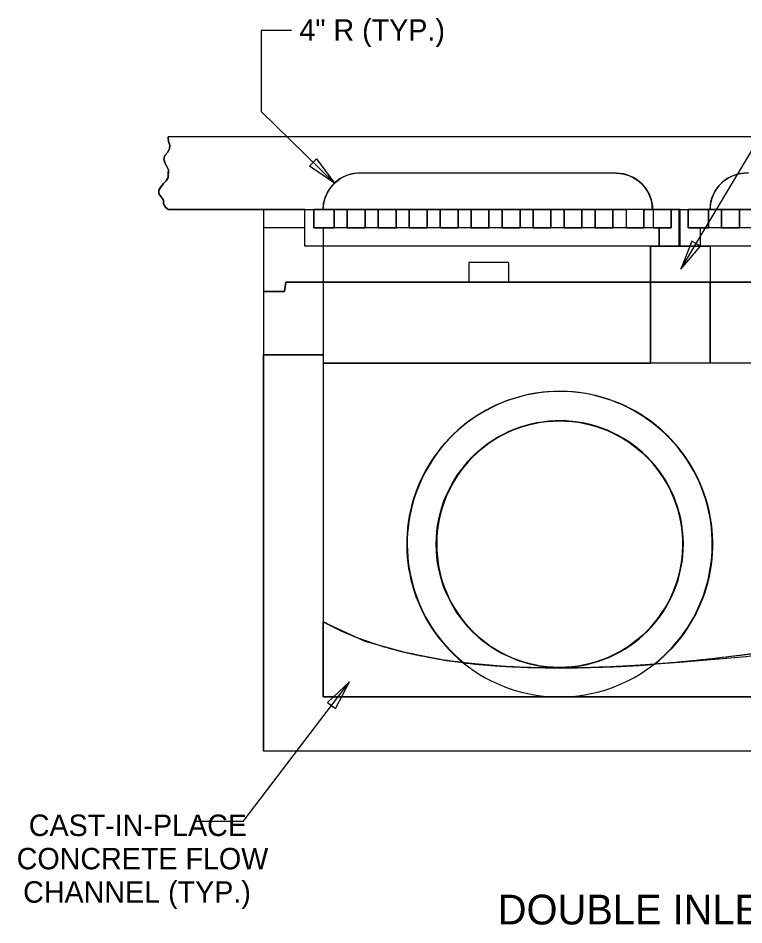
# Model space of a CAD drawing. Extents: x 1.2 to 16.5, y 0.6 to 10.3.
# Drawn here: x 1.153 to 4.201, y 2.015 to 5.823 of the extents above; entities that cross this region are included whole.
import ezdxf

# ---------------------------------------------------------------- set-up
doc = ezdxf.new("R2010")
doc.units = 0
for name, color, linetype in [('SD_P_Dimension Lines', 7, 'Continuous'), ('SD_P_Dimension Text', 7, 'Continuous'), ('SD_P_Hatching', 7, 'Continuous'), ('SD_P_Prop Hidden Lines', 7, 'Continuous'), ('SD_P_Prop Object Lines', 7, 'Continuous'), ('SD_P_Shading', 7, 'Continuous'), ('SD_P_Subtitles', 7, 'Continuous'), ('SD_X_Exist Hidden Lines', 7, 'Continuous')]:
    doc.layers.add(name, color=color, linetype=linetype)

msp = doc.modelspace()

# ---------------------------------------------------------------- linework, layer by layer
at = {"layer": 'SD_P_Dimension Lines'}
for p, q in [((3.9357, 4.7685), (4.5455, 5.7901)), ((2.3007, 5.7717), (2.1737, 5.7717)), ((2.1737, 5.7717), (2.1737, 5.4316)), ((2.1737, 5.4316), (2.4815, 5.1299)), ((2.3771, 5.2018), (2.4063, 5.2319)), ((2.4063, 5.2319), (2.4815, 5.1299)), ((2.4815, 5.1299), (2.3771, 5.2018)), ((3.9822, 4.8864), (3.9357, 4.7685)), ((4.0182, 4.8648), (3.9822, 4.8864)), ((3.9357, 4.7685), (4.0182, 4.8648)), ((2.0981, 2.4499), (2.5453, 3.0362)), ((2.5453, 3.0362), (2.4528, 2.9496)), ((2.4862, 2.9241), (2.5453, 3.0362)), ((2.4528, 2.9496), (2.4862, 2.9241)), ((2.0981, 2.4499), (1.8981, 2.4499))]:
    msp.add_line(p, q, dxfattribs=at)
at = {"layer": 'SD_P_Hatching'}
msp.add_lwpolyline([(2.434, 3.2878), (2.6085, 3.2071), (2.7714, 3.1615), (2.9511, 3.1256), (3.107, 3.1073), (3.1872, 3.1012), (3.2925, 3.0964), (3.4574, 3.0934), (3.6756, 3.0999), (3.9307, 3.1186), (4.2109, 3.142), (4.465, 3.1811), (4.706, 3.2267), (4.9991, 3.2853), (5.1815, 3.3244), (5.3379, 3.357), (5.434, 3.3787), (5.434, 2.9732), (2.434, 2.9732)], close=True, dxfattribs=at)
at = {"layer": 'SD_P_Prop Hidden Lines'}
msp.add_lwpolyline([(1.784, 5.0189), (1.7718, 5.0292), (1.7631, 5.0436), (1.7639, 5.0587), (1.7535, 5.0723), (1.7439, 5.085), (1.7439, 5.101), (1.7527, 5.1146), (1.7631, 5.1281), (1.775, 5.1401), (1.783, 5.1536), (1.7838, 5.1704), (1.7854, 5.1863), (1.7766, 5.2023), (1.7687, 5.2158), (1.7647, 5.231), (1.7687, 5.2462), (1.7806, 5.2589), (1.7886, 5.2741), (1.7902, 5.2892), (1.7854, 5.3052), (1.783, 5.3203), (1.784, 5.3241)], dxfattribs=at)
at = {"layer": 'SD_P_Prop Object Lines'}
for p, q in [((6.084, 5.3241), (1.784, 5.3241)), ((3.664, 5.1719), (2.5944, 5.1719)), ((2.357, 5.0189), (1.784, 5.0189)), ((2.184, 5.0189), (2.184, 2.7441)), ((2.357, 5.0189), (2.3955, 5.0189)), ((2.357, 4.8658), (2.357, 5.0189)), ((2.3955, 4.9428), (2.3955, 5.0189)), ((2.3955, 5.0189), (2.5348, 5.0189)), ((2.3955, 4.9428), (2.3955, 5.0189)), ((2.3955, 5.0189), (2.5348, 5.0189)), ((2.3955, 5.0189), (2.3955, 4.9428)), ((2.4798, 5.0189), (2.4798, 4.9428)), ((2.6099, 5.0189), (2.5348, 5.0189)), ((2.5348, 5.0189), (2.5348, 4.9428)), ((2.5348, 5.0189), (2.5348, 4.9428)), ((2.5348, 4.9428), (2.5348, 5.0189)), ((2.5348, 5.0189), (2.6099, 5.0189)), ((2.6099, 4.9428), (2.6099, 5.0189)), ((2.6099, 5.0189), (2.6649, 5.0189)), ((2.6099, 5.0189), (2.6099, 4.9428)), ((2.6649, 5.0189), (2.6649, 4.9428)), ((2.6649, 4.9428), (2.6649, 5.0189)), ((2.6649, 5.0189), (2.7401, 5.0189)), ((2.7951, 5.0189), (2.7401, 5.0189)), ((2.7401, 4.9428), (2.7401, 5.0189)), ((2.7401, 5.0189), (2.7951, 5.0189)), ((2.7401, 5.0189), (2.7401, 4.9428)), ((2.7401, 4.9428), (2.7401, 5.0189)), ((2.7401, 5.0189), (2.7951, 5.0189)), ((2.7951, 5.0189), (2.7951, 4.9428)), ((2.8702, 5.0189), (2.7951, 5.0189)), ((2.7951, 5.0189), (2.7951, 4.9428)), ((2.7951, 4.9428), (2.7951, 5.0189)), ((2.7951, 5.0189), (2.8702, 5.0189)), ((2.7951, 5.0189), (2.7951, 4.9428)), ((2.8702, 5.0189), (2.8702, 4.9428)), ((2.9252, 5.0189), (2.8702, 5.0189)), ((2.8702, 4.9428), (2.8702, 5.0189)), ((2.8702, 5.0189), (2.9252, 5.0189)), ((2.8702, 5.0189), (2.8702, 4.9428)), ((2.8702, 4.9428), (2.8702, 5.0189)), ((2.8702, 5.0189), (2.9252, 5.0189)), ((2.9252, 5.0189), (2.9252, 4.9428)), ((3.0004, 5.0189), (2.9252, 5.0189)), ((2.9252, 5.0189), (2.9252, 4.9428)), ((2.9252, 4.9428), (2.9252, 5.0189)), ((2.9252, 5.0189), (3.0004, 5.0189)), ((2.9252, 5.0189), (2.9252, 4.9428)), ((3.0004, 5.0189), (3.0004, 4.9428)), ((3.0554, 5.0189), (3.0004, 5.0189)), ((3.0004, 4.9428), (3.0004, 5.0189)), ((3.0004, 5.0189), (3.0554, 5.0189)), ((3.0004, 5.0189), (3.0004, 4.9428)), ((3.0004, 4.9428), (3.0004, 5.0189)), ((3.0004, 5.0189), (3.0554, 5.0189)), ((3.0554, 5.0189), (3.0554, 4.9428)), ((3.1305, 5.0189), (3.0554, 5.0189)), ((3.0554, 5.0189), (3.0554, 4.9428)), ((3.0554, 4.9428), (3.0554, 5.0189)), ((3.0554, 5.0189), (3.1305, 5.0189)), ((3.0554, 5.0189), (3.0554, 4.9428)), ((3.1305, 5.0189), (3.1305, 4.9428)), ((3.1855, 5.0189), (3.1305, 5.0189)), ((3.1305, 4.9428), (3.1305, 5.0189)), ((3.1305, 5.0189), (3.1855, 5.0189)), ((3.1305, 5.0189), (3.1305, 4.9428)), ((3.1305, 4.9428), (3.1305, 5.0189)), ((3.1305, 5.0189), (3.1855, 5.0189)), ((3.1855, 5.0189), (3.1855, 4.9428)), ((3.2607, 5.0189), (3.1855, 5.0189)), ((3.1855, 5.0189), (3.1855, 4.9428)), ((3.1855, 4.9428), (3.1855, 5.0189)), ((3.1855, 5.0189), (3.2607, 5.0189)), ((3.1855, 5.0189), (3.1855, 4.9428)), ((3.2607, 5.0189), (3.2607, 4.9428)), ((3.3156, 5.0189), (3.2607, 5.0189)), ((3.2607, 4.9428), (3.2607, 5.0189)), ((3.2607, 5.0189), (3.3156, 5.0189)), ((3.2607, 5.0189), (3.2607, 4.9428)), ((3.2607, 4.9428), (3.2607, 5.0189)), ((3.2607, 5.0189), (3.3156, 5.0189)), ((3.3156, 5.0189), (3.3156, 4.9428)), ((3.3908, 5.0189), (3.3156, 5.0189)), ((3.3156, 5.0189), (3.3156, 4.9428)), ((3.3156, 4.9428), (3.3156, 5.0189)), ((3.3156, 5.0189), (3.3908, 5.0189)), ((3.3156, 5.0189), (3.3156, 4.9428)), ((3.3908, 5.0189), (3.3908, 4.9428)), ((3.4458, 5.0189), (3.3908, 5.0189)), ((3.3908, 4.9428), (3.3908, 5.0189)), ((3.3908, 5.0189), (3.4458, 5.0189)), ((3.3908, 5.0189), (3.3908, 4.9428)), ((3.3908, 4.9428), (3.3908, 5.0189)), ((3.3908, 5.0189), (3.4458, 5.0189)), ((3.4458, 5.0189), (3.4458, 4.9428)), ((3.5209, 5.0189), (3.4458, 5.0189)), ((3.4458, 5.0189), (3.4458, 4.9428)), ((3.4458, 4.9428), (3.4458, 5.0189)), ((3.4458, 5.0189), (3.5209, 5.0189)), ((3.4458, 5.0189), (3.4458, 4.9428)), ((3.5209, 5.0189), (3.5209, 4.9428)), ((3.5759, 5.0189), (3.5209, 5.0189)), ((3.5209, 4.9428), (3.5209, 5.0189)), ((3.5209, 5.0189), (3.5759, 5.0189)), ((3.5209, 5.0189), (3.5209, 4.9428)), ((3.5209, 4.9428), (3.5209, 5.0189)), ((3.5209, 5.0189), (3.5759, 5.0189)), ((3.5759, 5.0189), (3.5759, 4.9428)), ((3.6511, 5.0189), (3.5759, 5.0189)), ((3.5759, 5.0189), (3.5759, 4.9428)), ((3.5759, 4.9428), (3.5759, 5.0189)), ((3.5759, 5.0189), (3.6511, 5.0189)), ((3.5759, 5.0189), (3.5759, 4.9428)), ((3.6511, 5.0189), (3.6511, 4.9428)), ((3.6511, 5.0189), (3.6511, 4.9428)), ((3.6511, 4.9428), (3.6511, 5.0189)), ((3.6511, 5.0189), (3.7061, 5.0189)), ((3.7061, 5.0189), (3.7061, 4.9428)), ((3.9334, 5.0189), (3.7061, 5.0189)), ((3.7812, 5.0189), (3.7812, 4.9428)), ((3.8949, 5.0189), (3.8197, 5.0189)), ((3.8197, 5.0189), (3.8197, 4.9428)), ((3.8949, 5.0189), (3.8949, 4.9428)), ((3.9334, 5.0189), (3.8949, 5.0189)), ((3.8949, 4.9428), (3.8949, 5.0189)), ((3.9288, 5.0189), (3.9673, 5.0189)), ((3.9288, 4.8658), (3.9288, 5.0189)), ((3.9334, 4.8658), (3.9334, 5.0189)), ((3.9673, 4.9428), (3.9673, 5.0189)), ((3.9673, 5.0189), (4.1066, 5.0189)), ((3.9673, 4.9428), (3.9673, 5.0189)), ((3.9673, 5.0189), (4.1066, 5.0189)), ((3.9673, 5.0189), (3.9673, 4.9428)), ((4.0516, 5.0189), (4.0516, 4.9428)), ((5.3455, 5.0189), (4.1033, 5.0189)), ((4.1818, 5.0189), (4.1066, 5.0189)), ((4.1066, 5.0189), (4.1066, 4.9428)), ((4.1066, 5.0189), (4.1066, 4.9428)), ((4.1066, 4.9428), (4.1066, 5.0189)), ((4.1066, 5.0189), (4.1818, 5.0189)), ((4.1818, 4.9428), (4.1818, 5.0189)), ((4.1818, 5.0189), (4.2367, 5.0189)), ((4.1818, 5.0189), (4.1818, 4.9428)), ((2.357, 4.9423), (2.184, 4.9423)), ((2.434, 4.9428), (2.3955, 4.9428)), ((2.434, 4.9428), (2.3955, 4.9428)), ((2.3955, 4.9428), (2.434, 4.9428)), ((2.5348, 4.9428), (2.434, 4.9428)), ((2.5348, 4.9428), (2.434, 4.9428)), ((2.434, 4.9428), (2.434, 4.8658)), ((2.6099, 4.9428), (2.5348, 4.9428)), ((2.6099, 4.9428), (2.5348, 4.9428)), ((2.6649, 4.9428), (2.6099, 4.9428)), ((2.7401, 4.9428), (2.6649, 4.9428)), ((2.7951, 4.9428), (2.7401, 4.9428)), ((2.7951, 4.9428), (2.7401, 4.9428)), ((2.7951, 4.9428), (2.7401, 4.9428)), ((2.8702, 4.9428), (2.7951, 4.9428)), ((2.8702, 4.9428), (2.7951, 4.9428)), ((2.9252, 4.9428), (2.8702, 4.9428)), ((2.9252, 4.9428), (2.8702, 4.9428)), ((2.9252, 4.9428), (2.8702, 4.9428)), ((3.0004, 4.9428), (2.9252, 4.9428)), ((3.0004, 4.9428), (2.9252, 4.9428)), ((3.0554, 4.9428), (3.0004, 4.9428)), ((3.0554, 4.9428), (3.0004, 4.9428)), ((3.0554, 4.9428), (3.0004, 4.9428)), ((3.1305, 4.9428), (3.0554, 4.9428)), ((3.1305, 4.9428), (3.0554, 4.9428)), ((3.1855, 4.9428), (3.1305, 4.9428)), ((3.1855, 4.9428), (3.1305, 4.9428)), ((3.1855, 4.9428), (3.1305, 4.9428)), ((3.2607, 4.9428), (3.1855, 4.9428)), ((3.2607, 4.9428), (3.1855, 4.9428)), ((3.3156, 4.9428), (3.2607, 4.9428)), ((3.3156, 4.9428), (3.2607, 4.9428)), ((3.3156, 4.9428), (3.2607, 4.9428)), ((3.3908, 4.9428), (3.3156, 4.9428)), ((3.3908, 4.9428), (3.3156, 4.9428)), ((3.4458, 4.9428), (3.3908, 4.9428)), ((3.4458, 4.9428), (3.3908, 4.9428)), ((3.4458, 4.9428), (3.3908, 4.9428)), ((3.5209, 4.9428), (3.4458, 4.9428)), ((3.5209, 4.9428), (3.4458, 4.9428)), ((3.5759, 4.9428), (3.5209, 4.9428)), ((3.5759, 4.9428), (3.5209, 4.9428)), ((3.5759, 4.9428), (3.5209, 4.9428)), ((3.6511, 4.9428), (3.5759, 4.9428)), ((3.6511, 4.9428), (3.5759, 4.9428)), ((3.7061, 4.9428), (3.6511, 4.9428)), ((3.8564, 4.9428), (3.6511, 4.9428)), ((3.8197, 4.9428), (3.8564, 4.9428)), ((3.8949, 4.9428), (3.8449, 4.9428)), ((3.8449, 4.9428), (3.8449, 4.8658)), ((3.8949, 4.9428), (3.8564, 4.9428)), ((3.8564, 4.9428), (3.8949, 4.9428)), ((4.0058, 4.9428), (3.9673, 4.9428)), ((4.0058, 4.9428), (3.9673, 4.9428)), ((3.9673, 4.9428), (4.0173, 4.9428)), ((4.1066, 4.9428), (4.0058, 4.9428)), ((4.1066, 4.9428), (4.0058, 4.9428)), ((4.0173, 4.9428), (4.0173, 4.8658)), ((4.1818, 4.9428), (4.1066, 4.9428)), ((4.1818, 4.9428), (4.1066, 4.9428)), ((4.2367, 4.9428), (4.1818, 4.9428)), ((2.434, 4.8658), (2.357, 4.8658)), ((2.434, 4.8658), (2.434, 4.3746)), ((3.8949, 4.8658), (2.434, 4.8658)), ((3.809, 4.8658), (3.809, 4.3746)), ((3.8449, 4.8658), (3.9334, 4.8658)), ((4.0173, 4.8658), (3.9288, 4.8658)), ((5.4667, 4.8658), (4.0058, 4.8658)), ((4.059, 4.8658), (4.059, 4.3746)), ((3.0459, 4.7964), (3.0459, 4.7134)), ((3.2125, 4.7964), (3.0459, 4.7964)), ((3.2125, 4.7964), (3.2125, 4.7134)), ((2.2717, 4.6752), (2.2772, 4.7137)), ((2.7309, 4.7137), (2.2772, 4.7137)), ((5.6116, 4.7137), (2.7309, 4.7137)), ((2.184, 4.6752), (2.2717, 4.6752)), ((2.434, 4.4085), (2.184, 4.4085)), ((2.434, 4.4085), (2.434, 2.9732)), ((5.434, 4.3746), (2.434, 4.3746)), ((5.434, 2.9732), (2.434, 2.9732)), ((5.684, 2.7441), (2.184, 2.7441))]:
    msp.add_line(p, q, dxfattribs=at)
msp.add_circle((3.4265, 3.614), 0.5178, dxfattribs=at)
for centre, radius, start, end in [((2.587, 5.019), 0.1531, 87.1956, 180), ((3.664, 5.0189), 0.1531, 0, 90), ((4.212, 5.019), 0.1531, 87.1956, 180), ((3.4265, 3.614), 0.6416, 309.0438, 230.9562), ((3.4265, 3.614), 0.6416, 309.0438, 230.9562), ((3.4265, 3.614), 0.5178, 280.0316, 270)]:
    msp.add_arc(centre, radius, start, end, dxfattribs=at)
for points in [[(5.434, 3.3787), (3.2012, 2.8582), (2.434, 3.2878)], [(5.434, 3.3787), (4.2101, 3.0934), (3.4265, 3.0935)], [(3.3569, 3.0941), (2.7617, 3.1043), (2.434, 3.2878)]]:
    msp.add_open_spline(points, degree=2, dxfattribs=at)
at = {"layer": 'SD_P_Shading'}
for points in [[(6.084, 5.3241), (1.784, 5.3241), (1.783, 5.3203), (1.7854, 5.3052), (1.7902, 5.2892), (1.7886, 5.2741), (1.7806, 5.2589), (1.7687, 5.2462), (1.7647, 5.231), (1.7701, 5.2142), (1.7854, 5.1863), (1.783, 5.1536), (1.775, 5.1401), (1.7631, 5.1281), (1.7439, 5.101), (1.7439, 5.085), (1.7639, 5.0587), (1.7631, 5.0436), (1.7718, 5.0292), (1.784, 5.0189), (2.7309, 5.0189), (2.434, 5.019), (2.4355, 5.044), (2.4438, 5.074), (2.4615, 5.1064), (2.4815, 5.1299), (2.5095, 5.1519), (2.5284, 5.1609), (2.5377, 5.165), (2.5745, 5.1727), (3.664, 5.1719), (3.682, 5.1709), (3.6979, 5.1681), (3.7174, 5.1623), (3.7377, 5.153), (3.7517, 5.1443), (3.7615, 5.1369), (3.7723, 5.1271), (3.7873, 5.1096), (3.7967, 5.0952), (3.8041, 5.0805), (3.8109, 5.062), (3.8144, 5.0474), (3.8164, 5.0334), (3.8171, 5.0189), (4.059, 5.019), (4.0599, 5.0357), (4.0623, 5.051), (4.0668, 5.0674), (4.0726, 5.0822), (4.0804, 5.0971), (4.0897, 5.111), (4.0973, 5.1204), (4.1065, 5.1299), (4.1209, 5.142), (4.1368, 5.1523), (4.1533, 5.1604), (4.1703, 5.1663), (4.1876, 5.1701), (4.2024, 5.1718)], [(5.4667, 5.0189), (3.9673, 5.0189), (3.9673, 4.9428), (4.0516, 4.9428), (4.0516, 5.0189), (4.1066, 5.0189), (4.1066, 4.9428), (4.1818, 4.9428), (4.1818, 5.0189), (4.2367, 5.0189)]]:
    msp.add_lwpolyline(points, dxfattribs=at)
for points in [[(2.184, 5.0189), (2.184, 4.6752), (2.2717, 4.6752), (2.2772, 4.7137), (2.434, 4.7137), (3.3083, 4.7137), (3.5374, 4.7137), (3.809, 4.7137), (3.809, 4.8658), (2.434, 4.8658), (2.357, 4.8658), (2.357, 5.0189)], [(2.357, 5.0189), (2.3955, 5.0189), (2.3955, 4.9428), (2.434, 4.9428), (2.434, 4.8658), (2.357, 4.8658)], [(2.3955, 5.0189), (2.3955, 4.9428), (2.4798, 4.9428), (2.4798, 5.0189), (2.5348, 5.0189), (2.5348, 4.9428), (2.6099, 4.9428), (2.6099, 5.0189), (2.6649, 5.0189), (2.6649, 4.9428), (2.7401, 4.9428), (2.7401, 5.0189), (2.7951, 5.0189), (2.7951, 4.9428), (2.8702, 4.9428), (2.8702, 5.0189), (2.9252, 5.0189), (2.9252, 4.9428), (3.0004, 4.9428), (3.0004, 5.0189), (3.0554, 5.0189), (3.0554, 4.9428), (3.1305, 4.9428), (3.1305, 5.0189), (3.1855, 5.0189), (3.1855, 4.9428), (3.2607, 4.9428), (3.2607, 5.0189), (3.3156, 5.0189), (3.3156, 4.9428), (3.3908, 4.9428), (3.3908, 5.0189), (3.4458, 5.0189), (3.4458, 4.9428), (3.5209, 4.9428), (3.5209, 5.0189), (3.5759, 5.0189), (3.5759, 4.9428), (3.6511, 4.9428), (3.6511, 5.0189), (3.7061, 5.0189), (3.7061, 4.9428), (3.7812, 4.9428), (3.7812, 5.0189), (3.8197, 5.0189), (3.8197, 4.9428), (3.8949, 4.9428), (3.8949, 5.0189)], [(3.8949, 5.0189), (3.9288, 5.0189), (3.9288, 4.8658), (3.8449, 4.8658), (3.8449, 4.9428), (3.8949, 4.9428)], [(3.9334, 5.0189), (3.9673, 5.0189), (3.9673, 4.9428), (4.0173, 4.9428), (4.0173, 4.8658), (3.9334, 4.8658)], [(5.5052, 5.0189), (5.5052, 4.8658), (5.4329, 4.8658), (4.059, 4.8658), (4.059, 4.7137), (5.434, 4.7137), (5.6116, 4.7137), (5.6171, 4.6752), (5.684, 4.6752), (5.684, 5.0189)], [(3.809, 4.8658), (4.059, 4.8658), (4.059, 4.7137), (3.809, 4.7137)], [(2.434, 4.7137), (2.2772, 4.7137), (2.2717, 4.6752), (2.184, 4.6752), (2.184, 4.4085), (2.434, 4.4085), (2.434, 4.3746), (3.809, 4.3746), (3.809, 4.7137)], [(3.809, 4.7137), (4.059, 4.7137), (4.059, 4.3746), (3.809, 4.3746)], [(5.6116, 4.7137), (5.6171, 4.6752), (5.684, 4.6752), (5.684, 4.4085), (5.434, 4.4085), (5.434, 4.3746), (4.059, 4.3746), (4.059, 4.7137), (5.434, 4.7137)], [(2.184, 4.4085), (2.434, 4.4085), (2.434, 2.9732), (5.434, 2.9732), (5.434, 4.4085), (5.684, 4.4085), (5.684, 2.7441), (2.184, 2.7441)]]:
    msp.add_lwpolyline(points, close=True, dxfattribs=at)
for radius, start, end in [(0.6416, 308.152, 230.9562), (0.5178, 270.4706, 270)]:
    msp.add_arc((3.4287, 3.614), radius, start, end, dxfattribs=at)
for points in [[(3.0246, 3.116), (3.2096, 3.0936), (3.4287, 3.0962)], [(3.4329, 3.0962), (3.6239, 3.0942), (3.825, 3.1095)]]:
    msp.add_open_spline(points, degree=2, dxfattribs=at)
at = {"layer": 'SD_X_Exist Hidden Lines'}
msp.add_arc((3.4265, 3.614), 0.6416, 230.9562, 309.0438, dxfattribs=at)

# ---------------------------------------------------------------- texts
at = {"layer": 'SD_P_Dimension Text'}
for s, p in [('4" R (TYP.)', (2.3344, 5.7282)), ('CAST-IN-PLACE', (1.1981, 2.3884)), ('CONCRETE FLOW', (1.1473, 2.2484)), ('CHANNEL (TYP.)', (1.1744, 2.1084))]:
    msp.add_text(s, height=0.09, dxfattribs=at).set_placement(p)
at = {"layer": 'SD_P_Subtitles'}
msp.add_text('DOUBLE INLET SECTION', height=0.125, dxfattribs=at).set_placement((3.1675, 2.017))

doc.saveas('drawing.dxf')
